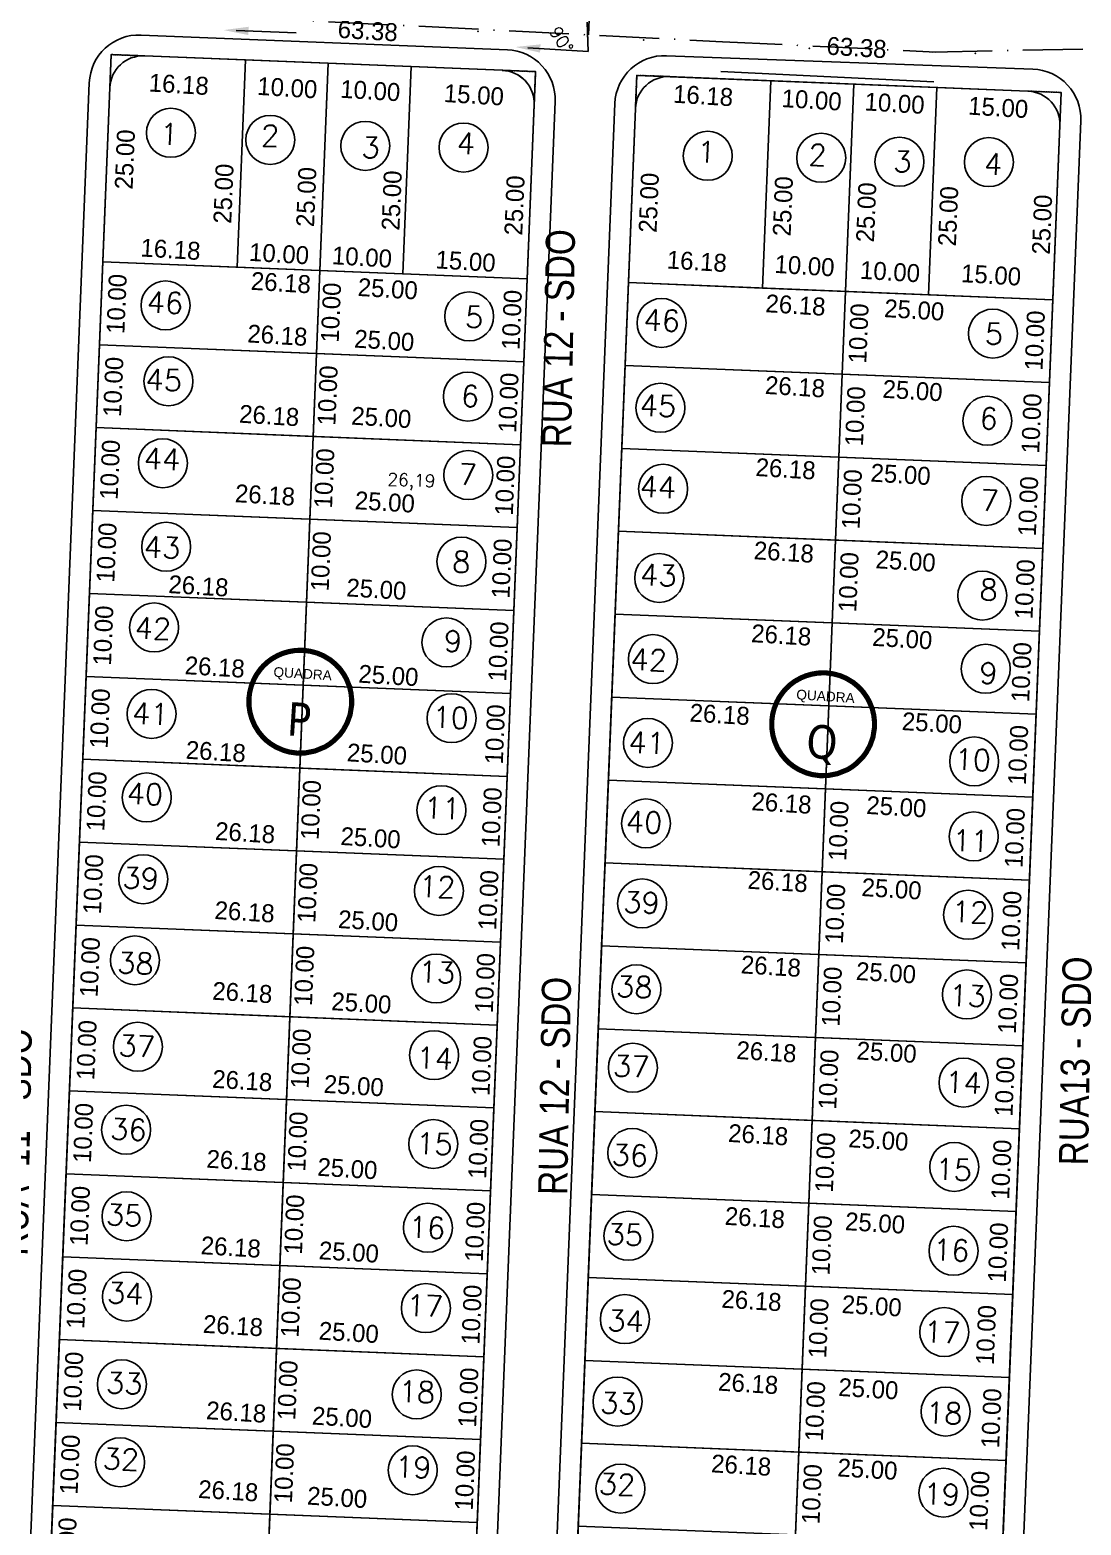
# Model space of a CAD drawing. Header units: millimetres. Extents: x 1794 to 8081, y 409 to 2272.
# Drawn here: x 5862.1 to 5988.8, y 573.1 to 753.3 of the extents above; entities that cross this region are included whole.
import ezdxf
from ezdxf.enums import TextEntityAlignment as Align

# ---------------------------------------------------------------- set-up
doc = ezdxf.new("R2010")
doc.units = ezdxf.units.MM
doc.linetypes.add('ACAD_ISO10W100', pattern=[18, 12, -3, 0, -3])
doc.linetypes.add('HIDDEN', pattern=[0.375, 0.25, -0.125])
for name, color, linetype in [('02 - EIXO VIA', 2, 'ACAD_ISO10W100'), ('03 - CALÇADA', 1, 'Continuous'), ('BOUNDARY LOTES', 2, 'Continuous'), ('boundary quadras', 232, 'Continuous'), ('COT', 8, 'Continuous'), ('Cota', 8, 'Continuous'), ('CURVA_ESQ', 4, 'Continuous'), ('IND_QDª', 6, 'Continuous'), ('LOTE', 2, 'Continuous'), ('NºLOTES', 9, 'Continuous'), ('PROJEÇÃO', 8, 'HIDDEN'), ('PSTILO', 164, 'Continuous'), ('QDª', 4, 'Continuous'), ('SENTIDO ESCOAMENTO', 7, 'Continuous'), ('texto - ruas', 2, 'Continuous')]:
    doc.layers.add(name, color=color, linetype=linetype)
doc.styles.add('arcad1', font='romans.shx')
doc.styles.add('FUTURA', font='')
doc.styles.add('style1', font='tahoma.ttf')
doc.styles.add('T', font='ARIALN.TTF')
doc.styles.get('FUTURA').set_extended_font_data('Futura Lt BT')
doc.dimstyles.new('REGIS', dxfattribs={"dimtxt": 1.5, "dimasz": 0.12, "dimexe": 0, "dimexo": 0, "dimgap": 0, "dimtad": 0, "dimzin": 4, "dimdsep": 46, "dimtxsty": 'arcad1', "dimblk1": 'BOLA', "dimblk2": 'BOLA', "dimsah": 1, "dimcen": 0.12, "dimse1": 1, "dimse2": 1, "dimsd1": 1, "dimsd2": 1, "dimclrd": 256, "dimclre": 8, "dimclrt": 1, "dimadec": 0, "dimazin": 0, "dimtfac": 1.2, "dimtix": 1, "dimtmove": 2, "dimatfit": 3, "dimldrblk": 'BOLA', "dimfxl": 0, "dimfxlon": 1, "dimtvp": 2, "dimtolj": 1, "dimtzin": 4, "dimarcsym": 0})

# ---------------------------------------------------------------- blocks, each defined once
blk = doc.blocks.new('*D1507')
at = {"layer": 'Defpoints', "color": 0}
for p in [(5934.75, 1039.01), (5894.91, 696.81), (5921.03, 694.76)]:
    blk.add_point(p, dxfattribs=at)
at = {"layer": 'COT', "color": 1, "insert": (5908.09, 698.85), "char_height": 1.5, "attachment_point": 5, "rotation": 357.719, "style": 'arcad1'}
blk.add_mtext('\\A1;26,19', dxfattribs=at)
blk = doc.blocks.new('BOLA')
for p, q in [((-1, 0), (1, 0)), ((0, -1), (0, 1))]:
    blk.add_line(p, q)
blk.add_circle((0, 0), 0.3)
blk = doc.blocks.new('*D1518')
at = {"layer": 'Defpoints', "color": 0}
for p in [(5997.28, 1016.38), (5997.32, 1017.33), (5957.48, 675.13)]:
    blk.add_point(p, dxfattribs=at)
at = {"layer": 'COT', "color": 1, "insert": (5984.34, 1020.47), "char_height": 1.5, "attachment_point": 5, "rotation": 357.719, "style": 'arcad1'}
blk.add_mtext('\\A1;26,19', dxfattribs=at)
blk = doc.blocks.new('*D1519')
at = {"layer": 'Defpoints', "color": 0}
for p in [(5998.08, 1036.32), (5998.12, 1037.31), (5958.28, 695.11)]:
    blk.add_point(p, dxfattribs=at)
at = {"layer": 'COT', "color": 1, "insert": (5985.14, 1040.41), "char_height": 1.5, "attachment_point": 5, "rotation": 357.719, "style": 'arcad1'}
blk.add_mtext('\\A1;26,19', dxfattribs=at)
blk = doc.blocks.new('*D1520')
at = {"layer": 'Defpoints', "color": 0}
for p in [(5998.88, 1056.35), (5998.91, 1057.29), (5959.07, 715.1)]:
    blk.add_point(p, dxfattribs=at)
at = {"layer": 'COT', "color": 1, "insert": (5985.93, 1060.44), "char_height": 1.5, "attachment_point": 5, "rotation": 357.719, "style": 'arcad1'}
blk.add_mtext('\\A1;26,19', dxfattribs=at)
blk = doc.blocks.new('*D1567')
at = {"layer": 'Defpoints', "color": 0}
for p in [(5930.34, 928.33), (5930.36, 929.01), (5890.52, 586.82)]:
    blk.add_point(p, dxfattribs=at)
at = {"layer": 'COT', "color": 1, "insert": (5917.39, 932.42), "char_height": 1.5, "attachment_point": 5, "rotation": 357.719, "style": 'arcad1'}
blk.add_mtext('\\A1;26,19', dxfattribs=at)
blk = doc.blocks.new('*D1577')
at = {"layer": 'Defpoints', "color": 0}
for p in [(5991.34, 867.04), (5951.49, 524.84), (5977.62, 522.77)]:
    blk.add_point(p, dxfattribs=at)
at = {"layer": 'COT', "color": 1, "insert": (5964.68, 526.86), "char_height": 1.5, "attachment_point": 5, "rotation": 357.719, "style": 'arcad1'}
blk.add_mtext('\\A1;26,19', dxfattribs=at)
blk = doc.blocks.new('*D1578')
at = {"layer": 'Defpoints', "color": 0}
for p in [(5990.14, 837.06), (5950.3, 494.87), (5976.43, 492.86)]:
    blk.add_point(p, dxfattribs=at)
at = {"layer": 'COT', "color": 1, "insert": (5963.49, 496.95), "char_height": 1.5, "attachment_point": 5, "rotation": 357.719, "style": 'arcad1'}
blk.add_mtext('\\A1;26,19', dxfattribs=at)
blk = doc.blocks.new('*D1579')
at = {"layer": 'Defpoints', "color": 0}
for p in [(5988.55, 797.1), (5948.71, 454.9), (5974.82, 452.47)]:
    blk.add_point(p, dxfattribs=at)
at = {"layer": 'COT', "color": 1, "insert": (5961.88, 456.56), "char_height": 1.5, "attachment_point": 5, "rotation": 357.719, "style": 'arcad1'}
blk.add_mtext('\\A1;26,19', dxfattribs=at)
blk = doc.blocks.new('*D1590')
at = {"layer": 'Defpoints', "color": 0}
for p in [(5928.77, 888.99), (5928.74, 888.16), (5888.93, 546.8)]:
    blk.add_point(p, dxfattribs=at)
at = {"layer": 'COT', "color": 1, "insert": (5915.79, 892.25), "char_height": 1.5, "attachment_point": 5, "rotation": 357.719, "style": 'arcad1'}
blk.add_mtext('\\A1;26,19', dxfattribs=at)
blk = doc.blocks.new('NUM_quadra-flat-12')
at = {"color": 6, "const_width": 0.62}
blk.add_lwpolyline([(0.01, 6.2), (-0.63, 6.17), (-1.38, 6.04), (-2.02, 5.86), (-2.66, 5.6), (-3.4, 5.19), (-3.95, 4.78), (-4.43, 4.34), (-4.78, 3.95), (-5.26, 3.29), (-5.57, 2.73), (-5.9, 1.91), (-6.09, 1.17), (-6.19, 0.42), (-6.18, -0.51), (-6.06, -1.31), (-5.85, -2.04), (-5.52, -2.83), (-5.05, -3.6), (-4.6, -4.16), (-4.11, -4.65), (-3.6, -5.05), (-2.96, -5.45), (-2.05, -5.85), (-1.36, -6.05), (-0.42, -6.19), (0.54, -6.18), (1.7, -5.96), (2.95, -5.46), (3.5, -5.12), (4.05, -4.69), (4.74, -4), (5.16, -3.44), (5.63, -2.59), (5.99, -1.61), (6.19, -0.42), (6.2, 0.21), (6.11, 1.05), (5.94, 1.79), (5.59, 2.67), (5.3, 3.21), (4.84, 3.88), (4.3, 4.47), (3.65, 5.02), (2.81, 5.53), (2.06, 5.85), (1.25, 6.07), (0.42, 6.19)], close=True, dxfattribs=at)
at = {"layer": 'IND_QDª'}
blk.add_circle((0, 0), 6.2, dxfattribs=at)
at = {"color": 3, "insert": (-3.17, 4.21), "char_height": 1.1781, "width": 8.2563, "attachment_point": 1, "rotation": 356.0731, "style": 'style1'}
blk.add_mtext('\\fArial|b0|i0|c0|p34;QUADRA', dxfattribs=at)
at = {"color": 3, "style": 'style1'}
blk.add_attdef('00', text='', height=4.03, rotation=356.0731, dxfattribs=at).set_placement((-0.28, -4.13), align=Align.CENTER)
blk = doc.blocks.new('NUM_quadra-flat-13')
at = {"color": 6, "const_width": 0.62}
blk.add_lwpolyline([(0.01, 6.2), (-0.63, 6.17), (-1.38, 6.04), (-2.02, 5.86), (-2.66, 5.6), (-3.4, 5.19), (-3.95, 4.78), (-4.43, 4.34), (-4.78, 3.95), (-5.26, 3.29), (-5.57, 2.73), (-5.9, 1.91), (-6.09, 1.17), (-6.19, 0.42), (-6.18, -0.51), (-6.06, -1.31), (-5.85, -2.04), (-5.52, -2.83), (-5.05, -3.6), (-4.6, -4.16), (-4.11, -4.65), (-3.6, -5.05), (-2.96, -5.45), (-2.05, -5.85), (-1.36, -6.05), (-0.42, -6.19), (0.54, -6.18), (1.7, -5.96), (2.95, -5.46), (3.5, -5.12), (4.05, -4.69), (4.74, -4), (5.16, -3.44), (5.63, -2.59), (5.99, -1.61), (6.19, -0.42), (6.2, 0.21), (6.11, 1.05), (5.94, 1.79), (5.59, 2.67), (5.3, 3.21), (4.84, 3.88), (4.3, 4.47), (3.65, 5.02), (2.81, 5.53), (2.06, 5.85), (1.25, 6.07), (0.42, 6.19)], close=True, dxfattribs=at)
at = {"layer": 'IND_QDª'}
blk.add_circle((0, 0), 6.2, dxfattribs=at)
at = {"color": 3, "insert": (-3.17, 4.21), "char_height": 1.1781, "width": 8.2563, "attachment_point": 1, "rotation": 356.0731, "style": 'style1'}
blk.add_mtext('\\fArial|b0|i0|c0|p34;QUADRA', dxfattribs=at)
at = {"color": 3, "style": 'style1'}
blk.add_attdef('00', text='', height=4.03, rotation=356.0731, dxfattribs=at).set_placement((-0.28, -4.13), align=Align.CENTER)
blk = doc.blocks.new('*D2193')
at = {"layer": 'Defpoints', "color": 0}
for p in [(5896.1, 755.4), (5929.4, 754.18), (5926.11, 748.95), (6229.18, 743.18), (5919.12, 498.86)]:
    blk.add_point(p, dxfattribs=at)
at = {"layer": 'Cota', "color": 1, "insert": (5926.18, 752.14), "char_height": 1.5, "attachment_point": 5, "rotation": 302.3666, "style": 'arcad1'}
blk.add_mtext('\\A1;90°', dxfattribs=at)
blk = doc.blocks.new('*D2228')
at = {"layer": 'Defpoints', "color": 0}
for p in [(5885.93, 746.96), (6045.69, 741.1), (6048.72, 735.35), (6219.01, 734.74), (6032.8, 421.12)]:
    blk.add_point(p, dxfattribs=at)
at = {"layer": 'Cota', "color": 1, "insert": (6048.48, 738.28), "char_height": 1.5, "attachment_point": 5, "rotation": 44.6262, "style": 'arcad1'}
blk.add_mtext('\\A1;90°', dxfattribs=at)

msp = doc.modelspace()

# ---------------------------------------------------------------- linework, layer by layer
at = {"layer": '02 - EIXO VIA', "ltscale": 0.4}
msp.add_line((5929.447, 752.734), (5938.444, 978.592), dxfattribs=at)
at = {"layer": '02 - EIXO VIA', "ltscale": 0.6}
for p, q in [((5821.915, 758.189), (5945.583, 751.916)), ((5821.915, 758.189), (5945.583, 751.916)), ((5821.915, 758.189), (5945.583, 751.916)), ((5821.915, 758.189), (5945.583, 751.916)), ((5945.57, 751.916), (5971.307, 750.665)), ((5945.57, 751.916), (5971.307, 750.665)), ((5970.896, 750.672), (6001.067, 751.241))]:
    msp.add_line(p, q, dxfattribs=at)
at = {"layer": '03 - CALÇADA'}
for p, q in [((5919.662, 750.941), (5875.509, 752.72)), ((5938.828, 750.229), (5982.988, 748.608)), ((5945.398, 748.32), (5971.048, 747.074)), ((5859.805, 511.961), (5869.272, 746.966)), ((5988.763, 742.371), (5979.287, 507.148))]:
    msp.add_line(p, q, dxfattribs=at)
at = {"layer": '03 - CALÇADA', "linetype": 'Continuous'}
for p, q in [((5922.132, 663.195), (5925.416, 744.705)), ((5923.143, 509.41), (5932.613, 744.474)), ((5915.949, 509.7), (5922.132, 663.195))]:
    msp.add_line(p, q, dxfattribs=at)
at = {"layer": '03 - CALÇADA'}
for centre, start, end in [((5875.267, 746.725), 87.69311, 177.69311), ((5919.421, 744.946), 357.69311, 87.69311), ((5938.608, 744.233), 87.89819, 177.69311), ((5982.768, 742.612), 357.69311, 87.89819)]:
    msp.add_arc(centre, 6, start, end, dxfattribs=at)
at = {"layer": 'BOUNDARY LOTES'}
for points in [[(5888.087, 749.711), (5871.911, 750.363), (5870.905, 725.383), (5887.081, 724.732)], [(5898.079, 749.309), (5888.087, 749.711), (5887.081, 724.732), (5897.073, 724.329)], [(5908.071, 748.906), (5898.079, 749.309), (5897.073, 724.329), (5907.065, 723.927)], [(5923.059, 748.306), (5908.071, 748.906), (5907.065, 723.927), (5922.045, 723.323)], [(5951.428, 747.216), (5939.068, 747.718), (5935.251, 747.858), (5934.245, 722.879), (5950.421, 722.227)], [(5961.419, 746.811), (5951.428, 747.216), (5950.421, 722.227), (5960.413, 721.824)], [(5971.411, 746.405), (5961.419, 746.811), (5960.413, 721.824), (5970.405, 721.422)], [(5986.391, 745.798), (5982.388, 745.959), (5971.411, 746.405), (5970.405, 721.422), (5985.385, 720.818)], [(5897.073, 724.329), (5870.905, 725.383), (5870.502, 715.391), (5896.67, 714.337)], [(5922.045, 723.323), (5897.073, 724.329), (5896.67, 714.337), (5921.643, 713.331)], [(5960.413, 721.824), (5934.245, 722.879), (5933.842, 712.887), (5960.01, 711.833)], [(5985.385, 720.818), (5960.413, 721.824), (5960.01, 711.833), (5984.983, 710.826)], [(5896.67, 714.337), (5870.502, 715.391), (5870.1, 705.399), (5896.268, 704.345)], [(5921.643, 713.331), (5896.67, 714.337), (5896.268, 704.345), (5921.241, 703.339)], [(5960.01, 711.833), (5933.842, 712.887), (5933.44, 702.895), (5959.608, 701.841)], [(5984.983, 710.826), (5960.01, 711.833), (5959.608, 701.841), (5984.581, 700.835)], [(5896.268, 704.345), (5870.1, 705.399), (5869.697, 695.408), (5895.865, 694.353)], [(5921.241, 703.339), (5896.268, 704.345), (5895.865, 694.353), (5920.839, 693.347)], [(5959.608, 701.841), (5933.44, 702.895), (5933.037, 692.903), (5959.205, 691.849)], [(5984.581, 700.835), (5959.608, 701.841), (5959.205, 691.849), (5984.179, 690.843)], [(5895.865, 694.353), (5869.697, 695.408), (5869.295, 685.416), (5895.463, 684.362)], [(5920.839, 693.347), (5895.865, 694.353), (5895.463, 684.362), (5920.437, 683.355)], [(5959.205, 691.849), (5933.037, 692.903), (5932.635, 682.911), (5958.803, 681.857)], [(5984.179, 690.843), (5959.205, 691.849), (5958.803, 681.857), (5983.776, 680.851)], [(5895.463, 684.362), (5869.295, 685.416), (5868.892, 675.424), (5895.06, 674.37)], [(5920.437, 683.355), (5895.463, 684.362), (5895.06, 674.37), (5920.034, 673.364)], [(5958.803, 681.857), (5932.635, 682.911), (5932.232, 672.919), (5958.4, 671.865)], [(5983.776, 680.851), (5958.803, 681.857), (5958.4, 671.865), (5983.374, 670.859)], [(5895.06, 674.37), (5868.892, 675.424), (5868.49, 665.432), (5894.658, 664.378)], [(5920.034, 673.364), (5895.06, 674.37), (5894.658, 664.378), (5919.632, 663.372)], [(5958.4, 671.865), (5932.232, 672.919), (5931.83, 662.927), (5957.998, 661.873)], [(5983.374, 670.859), (5958.4, 671.865), (5957.998, 661.873), (5982.972, 660.867)], [(5894.658, 664.378), (5868.49, 665.432), (5868.087, 655.44), (5894.255, 654.386)], [(5919.632, 663.372), (5894.658, 664.378), (5894.255, 654.386), (5919.23, 653.38)], [(5957.998, 661.873), (5931.83, 662.927), (5931.427, 652.935), (5957.595, 651.881)], [(5982.972, 660.867), (5957.998, 661.873), (5957.595, 651.881), (5982.57, 650.875)], [(5894.255, 654.386), (5868.087, 655.44), (5867.685, 645.448), (5893.853, 644.394)], [(5919.23, 653.38), (5894.255, 654.386), (5893.853, 644.394), (5918.828, 643.388)], [(5957.595, 651.881), (5931.427, 652.935), (5931.024, 642.943), (5957.193, 641.889)], [(5982.57, 650.875), (5957.595, 651.881), (5957.193, 641.889), (5982.168, 640.883)], [(5893.853, 644.394), (5867.685, 645.448), (5867.282, 635.456), (5893.45, 634.402)], [(5918.828, 643.388), (5893.853, 644.394), (5893.45, 634.402), (5918.426, 633.396)], [(5957.193, 641.889), (5931.024, 642.943), (5930.622, 632.952), (5956.79, 631.897)], [(5982.168, 640.883), (5957.193, 641.889), (5956.79, 631.897), (5981.766, 630.891)], [(5893.45, 634.402), (5867.282, 635.456), (5866.88, 625.464), (5893.048, 624.41)], [(5918.426, 633.396), (5893.45, 634.402), (5893.048, 624.41), (5918.023, 623.404)], [(5956.79, 631.897), (5930.622, 632.952), (5930.219, 622.96), (5956.388, 621.905)], [(5981.766, 630.891), (5956.79, 631.897), (5956.388, 621.905), (5981.363, 620.899)], [(5893.048, 624.41), (5866.88, 625.464), (5866.477, 615.472), (5892.645, 614.418)], [(5918.023, 623.404), (5893.048, 624.41), (5892.645, 614.418), (5917.621, 613.412)], [(5956.388, 621.905), (5930.219, 622.96), (5929.817, 612.968), (5955.985, 611.914)], [(5981.363, 620.899), (5956.388, 621.905), (5955.985, 611.914), (5980.961, 610.907)], [(5892.645, 614.418), (5866.477, 615.472), (5866.075, 605.481), (5892.243, 604.426)], [(5917.621, 613.412), (5892.645, 614.418), (5892.243, 604.426), (5917.219, 603.42)], [(5955.985, 611.914), (5929.817, 612.968), (5929.414, 602.976), (5955.583, 601.922)], [(5980.961, 610.907), (5955.985, 611.914), (5955.583, 601.922), (5980.559, 600.915)], [(5892.243, 604.426), (5866.075, 605.481), (5865.672, 595.489), (5891.84, 594.434)], [(5917.219, 603.42), (5892.243, 604.426), (5891.84, 594.434), (5916.817, 593.428)], [(5955.583, 601.922), (5929.414, 602.976), (5929.012, 592.984), (5955.18, 591.93)], [(5980.559, 600.915), (5955.583, 601.922), (5955.18, 591.93), (5980.157, 590.924)], [(5891.84, 594.434), (5865.672, 595.489), (5865.269, 585.497), (5891.438, 584.443)], [(5916.817, 593.428), (5891.84, 594.434), (5891.438, 584.443), (5916.415, 583.436)], [(5955.18, 591.93), (5929.012, 592.984), (5928.609, 582.992), (5954.778, 581.938)], [(5980.157, 590.924), (5955.18, 591.93), (5954.778, 581.938), (5979.755, 580.932)], [(5891.438, 584.443), (5865.269, 585.497), (5864.867, 575.505), (5891.035, 574.451)], [(5916.415, 583.436), (5891.438, 584.443), (5891.035, 574.451), (5916.013, 573.444)], [(5954.778, 581.938), (5928.609, 582.992), (5928.207, 573), (5954.375, 571.946)], [(5979.755, 580.932), (5954.778, 581.938), (5954.375, 571.946), (5979.352, 570.94)], [(5891.035, 574.451), (5864.867, 575.505), (5864.464, 565.513), (5890.633, 564.459)], [(5916.013, 573.444), (5891.035, 574.451), (5890.633, 564.459), (5915.61, 563.453)]]:
    msp.add_lwpolyline(points, close=True, dxfattribs=at)
at = {"layer": 'boundary quadras'}
for points in [[(5862.162, 508.364), (5913.31, 506.303), (5923.059, 748.306), (5871.911, 750.363)], [(5935.251, 747.858), (5925.5, 505.812), (5974.65, 503.832), (5976.658, 504.003), (5986.399, 745.798)]]:
    msp.add_lwpolyline(points, close=True, dxfattribs=at)
at = {"layer": 'Cota'}
for centre in [(5879.112, 740.933), (5891.085, 740.082), (5902.537, 739.359), (5914.377, 739.157), (5943.807, 738.163), (5957.484, 737.92), (5966.915, 737.449), (5977.69, 737.399), (5878.463, 720.136), (5915.056, 718.813), (5938.241, 718.014), (5978.177, 716.737), (5878.817, 710.984), (5914.897, 709.144), (5938.107, 707.789), (5977.504, 706.232), (5878.144, 701.108), (5914.944, 699.683), (5938.432, 698.027), (5977.366, 696.56), (5878.541, 691.043), (5914.125, 689.25), (5937.959, 687.277), (5976.897, 685.155), (5877.083, 681.316), (5912.318, 679.522), (5937.204, 677.501), (5977.306, 676.333), (5876.786, 670.901), (5912.943, 670.384), (5936.597, 667.397), (5975.916, 665.175), (5876.194, 660.825), (5911.713, 659.298), (5936.367, 657.708), (5975.868, 656.133), (5875.778, 650.975), (5911.413, 649.565), (5935.895, 648.055), (5975.186, 646.687), (5874.782, 641.198), (5911.073, 639.009), (5935.206, 637.713), (5975.049, 637.086), (5875.127, 630.788), (5910.825, 629.769), (5934.785, 628.255), (5974.633, 626.46), (5873.712, 620.787), (5910.731, 619.063), (5934.718, 617.981), (5973.514, 616.298), (5873.763, 610.347), (5910.083, 608.967), (5934.241, 608), (5973.432, 606.188), (5873.811, 600.664), (5909.837, 599.282), (5933.823, 597.954), (5972.312, 596.391), (5873.202, 590.101), (5908.731, 588.882), (5932.936, 588.022), (5972.476, 586.815), (5872.986, 580.703), (5908.253, 579.744), (5933.283, 577.527), (5972.211, 577.039)]:
    msp.add_circle(centre, 2.951, dxfattribs=at)
at = {"layer": 'CURVA_ESQ', "linetype": 'Continuous'}
for centre, start, end in [((5875.747, 746.205), 87.69311, 177.69311), ((5918.901, 744.456), 357.69311, 87.89819), ((5918.901, 744.467), 357.69311, 87.69311), ((5939.087, 743.715), 87.89819, 177.69311)]:
    msp.add_arc(centre, 4, start, end, dxfattribs=at)
at = {"layer": 'CURVA_ESQ', "ltscale": 5}
msp.add_arc((5982.241, 741.962), 4, 357.69311, 87.67504, dxfattribs=at)
at = {"layer": 'LOTE'}
for p, q in [((5888.087, 749.711), (5887.081, 724.732)), ((5888.33, 507.309), (5898.079, 749.309)), ((5908.071, 748.906), (5907.065, 723.927)), ((5950.421, 722.227), (5951.427, 747.206)), ((5951.668, 504.758), (5961.419, 746.803)), ((5970.405, 721.422), (5971.411, 746.401)), ((5922.053, 723.323), (5870.905, 725.383)), ((5985.393, 720.818), (5934.245, 722.879)), ((5921.65, 713.331), (5870.502, 715.391)), ((5984.99, 710.826), (5933.842, 712.887)), ((5921.248, 703.339), (5870.1, 705.399)), ((5984.587, 700.834), (5933.44, 702.895)), ((5920.845, 693.347), (5869.697, 695.408)), ((5984.185, 690.842), (5933.037, 692.903)), ((5920.443, 683.355), (5869.295, 685.416)), ((5983.782, 680.851), (5932.635, 682.911)), ((5920.04, 673.363), (5868.892, 675.424)), ((5983.38, 670.859), (5932.232, 672.919)), ((5919.638, 663.371), (5868.49, 665.432)), ((5982.977, 660.867), (5931.83, 662.927)), ((5919.235, 653.38), (5868.087, 655.44)), ((5982.575, 650.875), (5931.427, 652.935)), ((5918.832, 643.388), (5867.685, 645.448)), ((5982.172, 640.883), (5931.024, 642.943)), ((5918.43, 633.396), (5867.282, 635.456)), ((5981.77, 630.891), (5930.622, 632.952)), ((5918.027, 623.404), (5866.88, 625.464)), ((5981.367, 620.899), (5930.219, 622.96)), ((5917.625, 613.412), (5866.477, 615.472)), ((5980.965, 610.907), (5929.817, 612.968)), ((5917.222, 603.42), (5866.075, 605.481)), ((5980.562, 600.915), (5929.414, 602.976)), ((5916.82, 593.428), (5865.672, 595.489)), ((5980.16, 590.923), (5929.012, 592.984)), ((5916.417, 583.436), (5865.269, 585.497)), ((5979.757, 580.932), (5928.609, 582.992)), ((5916.015, 573.444), (5864.867, 575.505))]:
    msp.add_line(p, q, dxfattribs=at)
at = {"layer": 'PROJEÇÃO', "ltscale": 0.2}
for p, q in [((5871.743, 746.201), (5871.911, 750.363)), ((5875.908, 750.202), (5871.911, 750.363)), ((5919.062, 748.464), (5923.059, 748.306)), ((5922.897, 744.295), (5923.059, 748.306)), ((5935.091, 743.876), (5935.251, 747.858)), ((5935.251, 747.858), (5939.234, 747.712)), ((5982.388, 745.959), (5986.399, 745.798)), ((5986.245, 741.97), (5986.399, 745.798))]:
    msp.add_line(p, q, dxfattribs=at)
at = {"layer": 'PSTILO'}
for p in [(5916.122, 753.16), (5936.096, 752.138), (5956.07, 751.132), (5976.051, 750.5)]:
    msp.add_point(p, dxfattribs=at)
at = {"layer": 'PSTILO', "linetype": 'ByBlock'}
msp.add_point((5929.332, 752.484), dxfattribs=at)
at = {"layer": 'QDª', "linetype": 'Continuous'}
for p, q in [((5862.316, 512.18), (5871.911, 750.363)), ((5919.062, 748.464), (5871.911, 750.363)), ((5939.068, 747.718), (5982.403, 745.959)), ((5913.47, 510.284), (5922.898, 744.306)), ((5925.654, 509.628), (5935.091, 743.876))]:
    msp.add_line(p, q, dxfattribs=at)
at = {"layer": 'QDª', "ltscale": 5}
msp.add_line((5976.809, 507.748), (5986.238, 741.801), dxfattribs=at)
at = {"layer": 'SENTIDO ESCOAMENTO'}
for p, q in [((5894.226, 752.986), (5886.958, 753.264)), ((5894.226, 752.986), (5886.958, 753.264)), ((5929.272, 754.251), (5929.392, 750.717)), ((5929.272, 754.251), (5929.392, 750.717)), ((5929.392, 750.717), (5922.134, 751.187))]:
    msp.add_line(p, q, dxfattribs=at)
for points in [[(5888.44, 752.714), (5888.473, 753.714), (5885.458, 753.313)], [(5888.44, 752.714), (5888.473, 753.714), (5885.458, 753.313)], [(5923.602, 750.598), (5923.661, 751.597), (5920.637, 751.276)], [(5923.602, 750.598), (5923.661, 751.597), (5920.637, 751.276)]]:
    msp.add_solid(points, dxfattribs=at)

# ---------------------------------------------------------------- block references
at = {"layer": 'IND_QDª', "rotation": 0.2812192389329211}
for name, p, values in [('NUM_quadra-flat-13', (5894.705, 672.367), {'00': 'P'}), ('NUM_quadra-flat-12', (5957.716, 669.648), {'00': 'Q'})]:
    msp.add_blockref(name, p, dxfattribs=at).add_auto_attribs(values)

# ---------------------------------------------------------------- texts
at = {"layer": 'Cota', "color": 1, "char_height": 2.16, "attachment_point": 5, "style": 'FUTURA'}
for s, insert, rotation in [('\\A1;63.38', (5902.838, 753.232), 356.4911), ('\\A1;63.38', (5961.745, 751.204), 356.4911), ('\\A1;16.18', (5880.065, 746.763), 356.4911), ('\\A1;10.00', (5893.146, 746.355), 356.4911), ('\\A1;10.00', (5903.14, 746.011), 356.4911), ('\\A1;15.00', (5915.629, 745.496), 356.4911), ('\\A1;16.18', (5943.254, 745.413), 356.4911), ('\\A1;10.00', (5956.338, 744.886), 356.4911), ('\\A1;10.00', (5966.33, 744.483), 356.4911), ('\\A1;15.00', (5978.819, 743.979), 356.4911), ('\\A1;25.00', (5873.575, 737.725), 87.63641), ('\\A1;25.00', (5885.463, 733.596), 87.63641), ('\\A1;25.00', (5895.442, 733.194), 87.63641), ('\\A1;25.00', (5905.732, 732.779), 87.63641), ('\\A1;25.00', (5920.533, 732.183), 87.63641), ('\\A1;25.00', (5936.716, 732.506), 87.63641), ('\\A1;25.00', (5952.878, 732.085), 87.63641), ('\\A1;25.00', (5962.922, 731.346), 87.63641), ('\\A1;25.00', (5972.797, 730.885), 87.63641), ('\\A1;25.00', (5984.11, 729.872), 87.63641), ('\\A1;16.18', (5879.066, 726.878), 356.4911), ('\\A1;10.00', (5892.15, 726.351), 356.4911), ('\\A1;10.00', (5902.142, 725.948), 356.4911), ('\\A1;15.00', (5914.632, 725.445), 356.4911), ('\\A1;16.18', (5942.496, 725.429), 356.4911), ('\\A1;10.00', (5955.477, 724.902), 356.4911), ('\\A1;10.00', (5965.781, 724.19), 356.4911), ('\\A1;15.00', (5977.959, 723.789), 356.4911), ('\\A1;10.00', (5872.582, 720.312), 87.63641), ('\\A1;26.18', (5892.371, 722.862), 356.4911), ('\\A1;10.00', (5898.414, 719.271), 87.63641), ('\\A1;25.00', (5905.251, 722.122), 356.4911), ('\\A1;10.00', (5920.203, 718.393), 87.63641), ('\\A1;26.18', (5954.395, 720.162), 356.4911), ('\\A1;25.00', (5968.697, 719.573), 356.4911), ('\\A1;10.00', (5961.996, 716.757), 87.63641), ('\\A1;10.00', (5983.236, 715.901), 87.63641), ('\\A1;26.18', (5891.949, 716.523), 356.4911), ('\\A1;25.00', (5904.828, 715.9), 356.4911), ('\\A1;10.00', (5872.18, 710.32), 87.63641), ('\\A1;10.00', (5898.011, 709.279), 87.63641), ('\\A1;10.00', (5919.801, 708.401), 87.63641), ('\\A1;26.18', (5954.332, 710.316), 356.4911), ('\\A1;10.00', (5961.594, 706.765), 87.63641), ('\\A1;25.00', (5968.496, 709.851), 356.4911), ('\\A1;10.00', (5982.834, 705.909), 87.63641), ('\\A1;26.18', (5890.963, 706.849), 356.4911), ('\\A1;25.00', (5904.475, 706.615), 356.4911), ('\\A1;10.00', (5871.777, 700.328), 87.63641), ('\\A1;10.00', (5897.609, 699.287), 87.63641), ('\\A1;10.00', (5919.398, 698.409), 87.63641), ('\\A1;26.18', (5953.203, 700.424), 356.4911), ('\\A1;25.00', (5967.057, 699.751), 356.4911), ('\\A1;10.00', (5961.191, 696.773), 87.63641), ('\\A1;10.00', (5982.431, 695.917), 87.63641), ('\\A1;26.18', (5890.456, 697.268), 356.4911), ('\\A1;25.00', (5904.897, 696.422), 356.4911), ('\\A1;10.00', (5871.374, 690.336), 87.63641), ('\\A1;10.00', (5897.206, 689.295), 87.63641), ('\\A1;10.00', (5918.996, 688.418), 87.63641), ('\\A1;26.18', (5952.985, 690.387), 356.4911), ('\\A1;10.00', (5960.789, 686.781), 87.63641), ('\\A1;25.00', (5967.665, 689.303), 356.4911), ('\\A1;10.00', (5982.028, 685.925), 87.63641), ('\\A1;26.18', (5882.436, 686.313), 356.4911), ('\\A1;25.00', (5903.878, 685.913), 356.4911), ('\\A1;10.00', (5870.972, 680.344), 87.63641), ('\\A1;10.00', (5918.593, 678.426), 87.63641), ('\\A1;26.18', (5952.674, 680.395), 356.4911), ('\\A1;25.00', (5967.259, 679.956), 356.4911), ('\\A1;10.00', (5981.626, 675.933), 87.63641), ('\\A1;26.18', (5884.402, 676.539), 356.4911), ('\\A1;25.00', (5905.332, 675.519), 356.4911), ('\\A1;10.00', (5870.569, 670.352), 87.63641), ('\\A1;10.00', (5918.191, 668.434), 87.63641), ('\\A1;26.18', (5945.253, 670.83), 356.4911), ('\\A1;25.00', (5970.827, 669.8), 356.4911), ('\\A1;10.00', (5981.223, 665.941), 87.63641), ('\\A1;26.18', (5884.528, 666.344), 356.4911), ('\\A1;25.00', (5903.949, 666.036), 356.4911), ('\\A1;10.00', (5870.167, 660.36), 87.63641), ('\\A1;10.00', (5895.999, 659.32), 87.63641), ('\\A1;10.00', (5917.788, 658.442), 87.63641), ('\\A1;26.18', (5952.708, 660.138), 356.4911), ('\\A1;10.00', (5959.581, 656.805), 87.63641), ('\\A1;25.00', (5966.544, 659.696), 356.4911), ('\\A1;26.18', (5888.061, 656.564), 356.4911), ('\\A1;10.00', (5980.821, 655.95), 87.63641), ('\\A1;25.00', (5903.181, 655.954), 356.4911), ('\\A1;10.00', (5869.764, 650.368), 87.63641), ('\\A1;10.00', (5895.596, 649.328), 87.63641), ('\\A1;10.00', (5917.386, 648.45), 87.63641), ('\\A1;26.18', (5952.243, 650.677), 356.4911), ('\\A1;25.00', (5965.969, 649.796), 356.4911), ('\\A1;10.00', (5959.178, 646.813), 87.63641), ('\\A1;10.00', (5980.418, 645.958), 87.63641), ('\\A1;26.18', (5888.001, 647.032), 356.4911), ('\\A1;25.00', (5902.881, 645.94), 356.4911), ('\\A1;10.00', (5869.362, 640.376), 87.63641), ('\\A1;10.00', (5895.194, 639.336), 87.63641), ('\\A1;10.00', (5916.983, 638.458), 87.63641), ('\\A1;26.18', (5951.426, 640.475), 356.4911), ('\\A1;10.00', (5958.776, 636.821), 87.63641), ('\\A1;25.00', (5965.296, 639.686), 356.4911), ('\\A1;26.18', (5887.726, 637.302), 356.4911), ('\\A1;10.00', (5980.016, 635.966), 87.63641), ('\\A1;25.00', (5902.072, 636.044), 356.4911), ('\\A1;10.00', (5868.959, 630.385), 87.63641), ('\\A1;10.00', (5894.791, 629.344), 87.63641), ('\\A1;10.00', (5916.581, 628.466), 87.63641), ('\\A1;26.18', (5950.889, 630.16), 356.4911), ('\\A1;25.00', (5965.373, 630.108), 356.4911), ('\\A1;10.00', (5958.373, 626.83), 87.63641), ('\\A1;10.00', (5979.613, 625.974), 87.63641), ('\\A1;26.18', (5887.718, 626.69), 356.4911), ('\\A1;25.00', (5901.153, 626.08), 356.4911), ('\\A1;10.00', (5868.557, 620.393), 87.63641), ('\\A1;10.00', (5894.389, 619.352), 87.63641), ('\\A1;10.00', (5916.178, 618.474), 87.63641), ('\\A1;26.18', (5949.895, 620.165), 356.4911), ('\\A1;10.00', (5957.971, 616.838), 87.63641), ('\\A1;25.00', (5964.382, 619.523), 356.4911), ('\\A1;26.18', (5887.023, 617.059), 356.4911), ('\\A1;10.00', (5979.211, 615.982), 87.63641), ('\\A1;25.00', (5900.388, 616.086), 356.4911), ('\\A1;10.00', (5868.154, 610.401), 87.63641), ('\\A1;10.00', (5893.986, 609.36), 87.63641), ('\\A1;10.00', (5915.776, 608.482), 87.63641), ('\\A1;26.18', (5949.493, 610.173), 356.4911), ('\\A1;10.00', (5957.568, 606.846), 87.63641), ('\\A1;25.00', (5963.979, 609.531), 356.4911), ('\\A1;10.00', (5978.808, 605.99), 87.63641), ('\\A1;26.18', (5886.335, 606.631), 356.4911), ('\\A1;25.00', (5900.565, 606.025), 356.4911), ('\\A1;10.00', (5867.752, 600.409), 87.63641), ('\\A1;10.00', (5893.584, 599.368), 87.63641), ('\\A1;10.00', (5915.373, 598.49), 87.63641), ('\\A1;26.18', (5949.09, 600.181), 356.4911), ('\\A1;10.00', (5957.166, 596.854), 87.63641), ('\\A1;25.00', (5963.577, 599.539), 356.4911), ('\\A1;26.18', (5886.597, 597.158), 356.4911), ('\\A1;10.00', (5977.363, 596.04), 87.63641), ('\\A1;25.00', (5900.555, 596.338), 356.4911), ('\\A1;10.00', (5867.349, 590.417), 87.63641), ('\\A1;10.00', (5893.181, 589.376), 87.63641), ('\\A1;10.00', (5914.97, 588.499), 87.63641), ('\\A1;26.18', (5948.688, 590.189), 356.4911), ('\\A1;10.00', (5956.763, 586.862), 87.63641), ('\\A1;25.00', (5963.174, 589.548), 356.4911), ('\\A1;10.00', (5978.003, 586.006), 87.63641), ('\\A1;26.18', (5886.987, 586.746), 356.4911), ('\\A1;25.00', (5899.736, 586.099), 356.4911), ('\\A1;10.00', (5866.947, 580.425), 87.63641), ('\\A1;10.00', (5892.779, 579.384), 87.63641), ('\\A1;10.00', (5914.568, 578.507), 87.63641), ('\\A1;26.18', (5947.846, 580.342), 356.4911), ('\\A1;10.00', (5956.361, 576.87), 87.63641), ('\\A1;25.00', (5963.063, 579.852), 356.4911), ('\\A1;26.18', (5886.024, 577.254), 356.4911), ('\\A1;10.00', (5976.558, 576.056), 87.63641), ('\\A1;25.00', (5899.153, 576.454), 356.4911), ('\\A1;10.00', (5866.544, 570.433), 87.63641)]:
    msp.add_mtext(s, dxfattribs=dict(at, insert=insert, rotation=rotation))
at = {"layer": 'NºLOTES', "style": 'arcad1'}
for s, p in [('1', (5878.895, 740.785)), ('2', (5891.076, 740.586)), ('4', (5914.66, 739.649)), ('3', (5903.198, 739.163)), ('1', (5943.657, 738.631)), ('2', (5957.042, 738.275)), ('3', (5967.284, 737.474)), ('4', (5978.21, 737.167)), ('46', (5878.406, 720.469)), ('5', (5915.664, 718.723)), ('46', (5938.273, 718.332)), ('5', (5978.313, 716.701)), ('45', (5878.271, 711.147)), ('6', (5915.173, 709.193)), ('45', (5937.812, 708.028)), ('6', (5977.672, 706.511)), ('44', (5878.066, 701.63)), ('7', (5914.881, 699.753)), ('44', (5937.807, 698.248)), ('7', (5977.773, 696.62)), ('43', (5878.07, 690.968)), ('8', (5914.122, 689.212)), ('43', (5937.867, 687.617)), ('8', (5977.668, 685.866)), ('42', (5876.948, 681.206)), ('9', (5913.111, 679.656)), ('42', (5936.718, 677.417)), ('9', (5977.637, 675.799)), ('41', (5876.639, 670.926)), ('10', (5912.835, 670.454)), ('41', (5936.443, 667.413)), ('10', (5975.756, 665.38)), ('40', (5875.988, 661.249)), ('11', (5911.802, 659.547)), ('40', (5936.146, 657.851)), ('11', (5975.493, 655.597)), ('39', (5875.476, 651.092)), ('12', (5911.203, 650.069)), ('39', (5935.835, 648.164)), ('12', (5975.424, 647.018)), ('38', (5874.844, 640.845)), ('13', (5911.171, 639.77)), ('38', (5934.972, 638.004)), ('13', (5975.121, 636.929)), ('37', (5875, 630.864)), ('14', (5910.909, 629.396)), ('37', (5934.6, 628.425)), ('14', (5974.643, 626.477)), ('36', (5874, 620.818)), ('15', (5910.87, 619.089)), ('36', (5934.431, 617.714)), ('15', (5973.454, 615.98)), ('35', (5873.488, 610.486)), ('16', (5909.982, 608.991)), ('35', (5933.828, 608.141)), ('16', (5973.163, 606.273)), ('34', (5873.624, 601.071)), ('17', (5909.708, 599.565)), ('34', (5933.915, 597.747)), ('17', (5972.062, 596.375)), ('33', (5873.497, 590.236)), ('18', (5908.77, 589.185)), ('33', (5933.056, 587.812)), ('18', (5972.311, 586.624)), ('32', (5873.092, 581.083)), ('19', (5908.322, 580.116)), ('32', (5932.892, 578.044)), ('19', (5972.01, 576.863))]:
    msp.add_text(s, height=2.56, rotation=357.69311, dxfattribs=at).set_placement(p, align=Align.MIDDLE_CENTER)
at = {"layer": 'texto - ruas', "linetype": 'Continuous', "style": 'T'}
for s, p in [('RUA 12 - SDO', (5927.339, 702.999)), ('RUA13 - SDO', (5989.62, 616.465)), ('RUA 12 - SDO', (5926.862, 612.893)), ('RUA  11 - SDO', (5861.852, 605.57))]:
    msp.add_text(s, height=3.5, rotation=88.94419, dxfattribs=at).set_placement(p)

# ---------------------------------------------------------------- dimensions: what is measured, and where the dimension line sits
at = {"layer": 'COT'}
for base, p1, p2, picture, middle in [((5998.876, 1056.348), (5959.073, 715.096), (5998.913, 1057.294), '*D1520', (5985.934, 1060.437)), ((5998.078, 1036.324), (5958.277, 695.112), (5998.117, 1037.31), '*D1519', (5985.136, 1040.414)), ((5921.034, 694.763), (5894.905, 696.814), (5934.746, 1039.012), '*D1507', (5908.091, 698.853)), ((5997.284, 1016.381), (5957.481, 675.128), (5997.321, 1017.326), '*D1518', (5984.342, 1020.471)), ((5930.337, 928.334), (5890.524, 586.816), (5930.364, 929.014), '*D1567', (5917.395, 932.424)), ((5928.737, 888.157), (5888.93, 546.796), (5928.77, 888.994), '*D1590', (5915.795, 892.247)), ((5977.622, 522.767), (5951.495, 524.842), (5991.335, 867.04), '*D1577', (5964.68, 526.857)), ((5976.431, 492.862), (5950.301, 494.866), (5990.141, 837.064), '*D1578', (5963.489, 496.952)), ((5974.822, 452.467), (5948.709, 454.898), (5988.549, 797.096), '*D1579', (5961.88, 456.557))]:
    dim = msp.add_linear_dim(base=base, p1=p1, p2=p2, angle=177.71902, dimstyle='REGIS', override={"dimdsep": 44}, dxfattribs=at)
    dim.commit()
    dim.dimension.update_dxf_attribs({"geometry": picture, "text_midpoint": middle})
at = {"layer": 'Cota'}
for base, line1, line2, picture, middle in [((5926.107, 748.954), ((5919.115, 498.863), (5929.401, 754.177)), ((5896.096, 755.399), (6229.181, 743.175)), '*D2193', (5926.182, 752.137)), ((6048.72, 735.348), ((5885.926, 746.959), (6219.01, 734.735)), ((6032.804, 421.123), (6045.694, 741.096)), '*D2228', (6048.476, 738.278))]:
    dim = msp.add_angular_dim_2l(base=base, line1=line1, line2=line2, dimstyle='REGIS', override={"dimfxl": 0.18, "dimfxlon": 1}, dxfattribs=at)
    dim.commit()
    dim.dimension.update_dxf_attribs({"geometry": picture, "text_midpoint": middle, "dimtype": 162})

doc.saveas('drawing.dxf')
